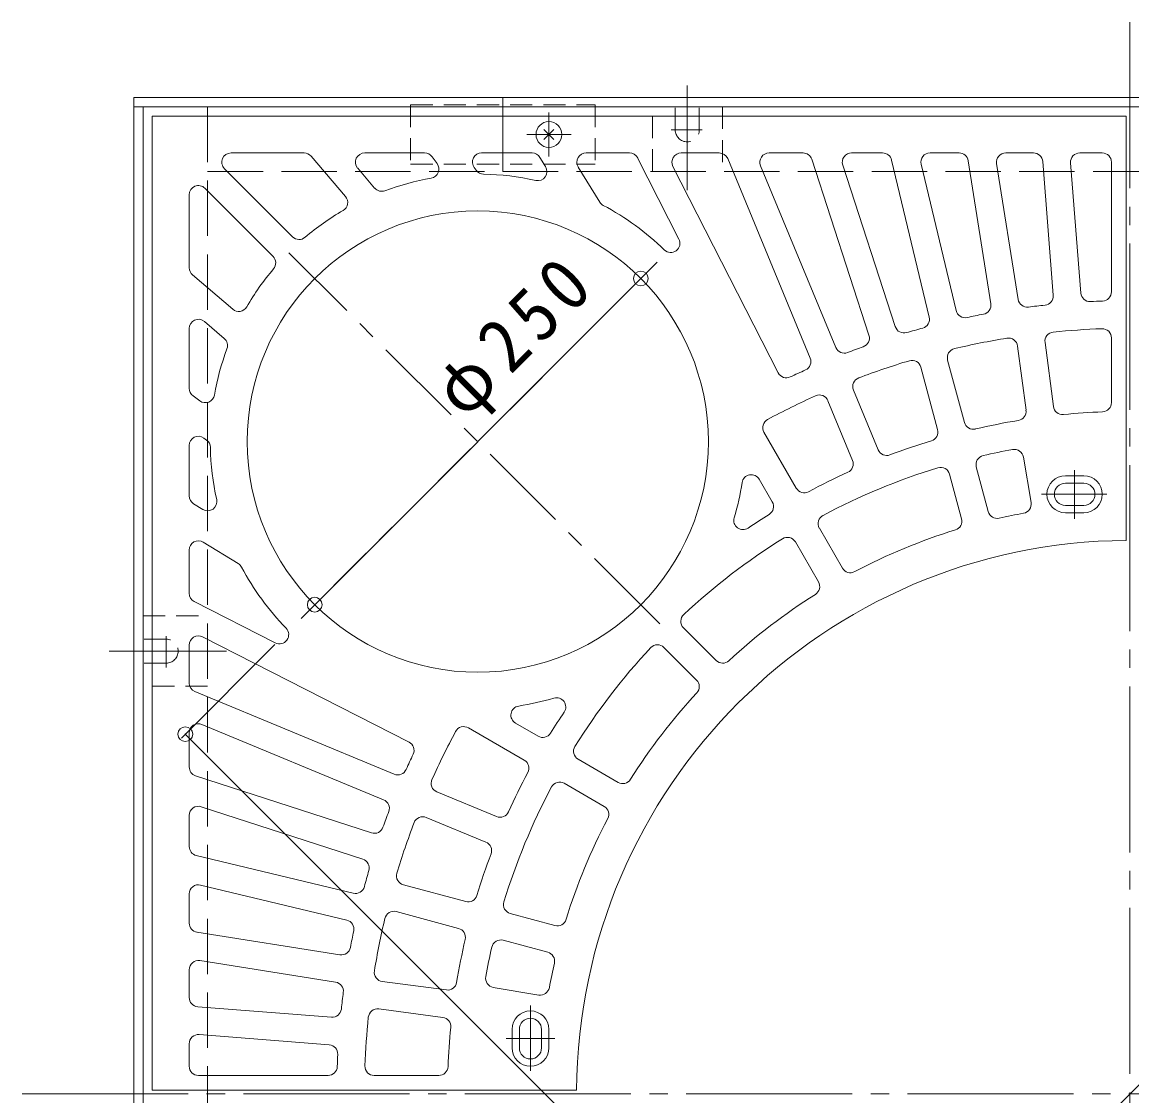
# Model space of a CAD drawing. Units: millimetres at full size, sheet at 1:10; details may follow other scales. Extents: x -1696 to 1753, y -1369 to 1129.
# Drawn here: x -1642 to -1040, y 547 to 1129 of the extents above; entities that cross this region are included whole.
import ezdxf

# ---------------------------------------------------------------- set-up
doc = ezdxf.new("R2010")
doc.units = ezdxf.units.MM
doc.header["$LTSCALE"] = 10
doc.header["$PDMODE"] = 32
doc.header["$PDSIZE"] = 8
for name, pattern in [('CHAIN1', [8, 5, -1, 1, -1]), ('CHAIN2', [12, 9, -1, 1, -1]), ('DASHED1', [1.8, 1.2, -0.6]), ('DASHED3', [4, 3, -1])]:
    doc.linetypes.add(name, pattern=pattern)
for name, color, linetype, lineweight in [('0-0', 3, 'Continuous', 9), ('0-1', 2, 'Continuous', 9), ('0-4', 6, 'Continuous', 9)]:
    doc.layers.add(name, color=color, linetype=linetype, lineweight=lineweight)
doc.styles.add('ＭＳ ゴシック', font='')
doc.styles.get('ＭＳ ゴシック').set_extended_font_data('MS Gothic')

msp = doc.modelspace()

# ---------------------------------------------------------------- linework, layer by layer
at = {"layer": '0-0'}
for p, q in [((-1571.48, 1078.4), (-1043.48, 1078.4)), ((-1571.48, 550.4), (-1571.48, 1078.4)), ((-1043.48, 1078.4), (-1043.48, 848.39)), ((-1528.81, 1058.4), (-1489.23, 1058.4)), ((-1485.43, 1056.64), (-1466.77, 1034.79)), ((-1456.36, 1058.4), (-1423.84, 1058.4)), ((-1419.79, 1056.34), (-1417.08, 1052.6)), ((-1392.94, 1058.4), (-1365.61, 1058.4)), ((-1361.35, 1056.01), (-1358.28, 1051)), ((-1336.29, 1058.4), (-1312.82, 1058.4)), ((-1308.37, 1055.67), (-1285.98, 1011.73)), ((-1284.77, 1058.4), (-1264.19, 1058.4)), ((-1259.57, 1055.31), (-1214.81, 947.25)), ((-1237.13, 1058.4), (-1218.71, 1058.4)), ((-1213.96, 1054.94), (-1182.98, 959.62)), ((-1192.43, 1058.4), (-1175.58, 1058.4)), ((-1170.72, 1054.56), (-1150.28, 969.45)), ((-1149.87, 1058.4), (-1134.13, 1058.4)), ((-1129.19, 1054.18), (-1116.91, 976.69)), ((-1108.81, 1058.4), (-1093.77, 1058.4)), ((-1088.78, 1053.79), (-1083.08, 981.29)), ((-1073.68, 1053), (-1068.12, 982.46)), ((-1068.69, 1058.4), (-1056.49, 1058.4)), ((-1051.49, 1053.4), (-1051.49, 983.14)), ((-1532.34, 1049.86), (-1495.43, 1012.95)), ((-1460.16, 1050.15), (-1450.95, 1039.36)), ((-1396.98, 1050.46), (-1395.91, 1048.98)), ((-1340.55, 1050.78), (-1328.92, 1031.8)), ((-1289.22, 1051.13), (-1232.21, 939.23)), ((-1241.75, 1051.48), (-1200.95, 952.99)), ((-1197.18, 1051.85), (-1168.72, 964.25)), ((-1154.73, 1052.23), (-1135.7, 972.95)), ((-1113.75, 1052.61), (-1102.1, 979.04)), ((-1551.48, 1035.72), (-1551.48, 996.15)), ((-1542.95, 1039.25), (-1506.04, 1002.34)), ((-1549.73, 992.34), (-1527.88, 973.68)), ((-1551.48, 963.27), (-1551.48, 930.75)), ((-1543.24, 967.07), (-1532.45, 957.86)), ((-1051.49, 958.12), (-1051.49, 923.1)), ((-1102.41, 953.72), (-1097.84, 919)), ((-1087.54, 955.68), (-1082.97, 920.96)), ((-1140.31, 946.18), (-1131.24, 912.36)), ((-1154.8, 942.3), (-1145.73, 908.48)), ((-1549.42, 926.71), (-1545.69, 923.99)), ((-1191.38, 929.88), (-1177.98, 897.53)), ((-1205.24, 924.14), (-1191.84, 891.79)), ((-1543.55, 903.89), (-1542.07, 902.82)), ((-1239.89, 907.05), (-1222.39, 876.73)), ((-1551.48, 899.85), (-1551.48, 872.52)), ((-1099.25, 893.56), (-1095.12, 868.9)), ((-1139.26, 884.31), (-1132.78, 860.15)), ((-1124.77, 888.2), (-1118.29, 864.03)), ((-1242.47, 881.52), (-1235.38, 869.23)), ((-1076.48, 883.4), (-1066.49, 883.4)), ((-1076.48, 879.4), (-1066.49, 879.4)), ((-1549.1, 868.26), (-1544.09, 865.19)), ((-1076.48, 867.4), (-1066.49, 867.4)), ((-1076.48, 863.4), (-1066.49, 863.4)), ((-1209.88, 855.06), (-1197.37, 833.4)), ((-1551.48, 843.2), (-1551.48, 819.74)), ((-1543.87, 847.46), (-1524.89, 835.83)), ((-1222.87, 847.56), (-1210.36, 825.9)), ((-1548.75, 815.28), (-1504.82, 792.89)), ((-1283.51, 801.03), (-1265.82, 783.34)), ((-1544.22, 796.13), (-1432.32, 739.12)), ((-1551.48, 791.68), (-1551.48, 771.1)), ((-1294.12, 790.42), (-1276.43, 772.73)), ((-1548.4, 766.48), (-1440.34, 721.72)), ((-1544.57, 748.66), (-1446.08, 707.87)), ((-1400.14, 746.81), (-1369.81, 729.3)), ((-1374.61, 749.38), (-1362.32, 742.29)), ((-1551.48, 744.04), (-1551.48, 725.62)), ((-1340.65, 729.78), (-1318.98, 717.27)), ((-1548.03, 720.87), (-1452.71, 689.9)), ((-1348.15, 716.79), (-1326.49, 704.28)), ((-1417.23, 712.15), (-1384.88, 698.75)), ((-1544.94, 704.09), (-1457.34, 675.63)), ((-1551.48, 699.34), (-1551.48, 682.49)), ((-1422.97, 698.29), (-1390.62, 684.89)), ((-1547.65, 677.63), (-1462.54, 657.2)), ((-1435.39, 661.71), (-1401.57, 652.64)), ((-1551.48, 656.78), (-1551.48, 641.04)), ((-1545.32, 661.64), (-1466.04, 642.61)), ((-1439.27, 647.22), (-1405.45, 638.15)), ((-1377.4, 646.17), (-1353.24, 639.69)), ((-1547.27, 636.1), (-1469.78, 623.82)), ((-1381.28, 631.68), (-1357.12, 625.21)), ((-1545.7, 620.66), (-1472.13, 609.01)), ((-1551.48, 615.72), (-1551.48, 600.68)), ((-1446.81, 609.32), (-1412.09, 604.75)), ((-1386.65, 606.16), (-1361.99, 602.03)), ((-1546.88, 595.69), (-1474.38, 589.99)), ((-1448.77, 594.45), (-1414.05, 589.88)), ((-1546.09, 580.59), (-1475.55, 575.03)), ((-1376.48, 583.4), (-1376.48, 573.4)), ((-1372.48, 583.4), (-1372.48, 573.4)), ((-1360.49, 583.4), (-1360.49, 573.4)), ((-1356.48, 583.4), (-1356.48, 573.4)), ((-1551.48, 575.6), (-1551.48, 563.4)), ((-1546.48, 558.4), (-1476.23, 558.4)), ((-1451.21, 558.4), (-1416.18, 558.4)), ((-1571.48, 550.4), (-1341.48, 550.4))]:
    msp.add_line(p, q, dxfattribs=at)
at = {"layer": '0-0', "linetype": 'CHAIN1'}
for p, q in [((-1296.34, 803.25), (-1497.44, 1004.35)), ((-1490.88, 806.11), (-1297.81, 999.18)), ((-1071.48, 886.49), (-1071.48, 860.13)), ((-1089.35, 873.4), (-1054.02, 873.4)), ((-1366.48, 596.27), (-1366.48, 560.93)), ((-1379.58, 578.4), (-1353.22, 578.4))]:
    msp.add_line(p, q, dxfattribs=at)
at = {"layer": '0-0'}
msp.add_circle((-1395.04, 901.95), 125, dxfattribs=at)
for centre, radius, start, end in [((-1528.81, 1053.4), 5, 90, 224.99799), ((-1489.23, 1053.4), 5, 40.50092, 90), ((-1456.36, 1053.4), 5, 90, 220.50092), ((-1423.84, 1053.4), 5, 35.99837, 90), ((-1392.94, 1053.4), 5, 90, 216.00003), ((-1365.61, 1053.4), 5, 31.50075, 90), ((-1336.29, 1053.4), 5, 90, 211.49834), ((-1312.82, 1053.4), 5, 27.00052, 90), ((-1284.77, 1053.4), 5, 90, 206.99922), ((-1264.19, 1053.4), 5, 22.50041, 90), ((-1237.13, 1053.4), 5, 90, 202.50041), ((-1218.71, 1053.4), 5, 18.00044, 90), ((-1192.43, 1053.4), 5, 90, 198.00044), ((-1175.58, 1053.4), 5, 13.50125, 90), ((-1149.87, 1053.4), 5, 90, 193.50125), ((-1134.13, 1053.4), 5, 8.9989, 90), ((-1108.81, 1053.4), 5, 90, 188.99934), ((-1093.77, 1053.4), 5, 4.50125, 90), ((-1068.69, 1053.4), 5, 90, 184.49843), ((-1056.49, 1053.4), 5, 0, 90), ((-1421.13, 1049.66), 5, 280.01489, 36.00003), ((-1391.86, 1051.92), 5, 216.00003, 268.7877), ((-1395.04, 901.95), 145, 77.48727, 88.78676), ((-1362.54, 1048.39), 5, 257.48689, 31.49982), ((-1546.48, 1035.72), 5, 45.00201, 180), ((-1395.04, 901.95), 145, 100.01631, 110.32654), ((-1470.57, 1031.54), 5, 300.23538, 40.50092), ((-1447.14, 1042.61), 5, 220.50092, 290.32678), ((-1324.65, 1034.41), 5, 211.50075, 242.01669), ((-1395.04, 901.95), 145, 45.78677, 62.0164), ((-1395.04, 901.95), 145, 120.23523, 130.21986), ((-1491.9, 1016.49), 5, 224.99799, 310.21886), ((-1290.44, 1009.46), 5, 225.78691, 27.00052), ((-1509.57, 998.81), 5, 319.78114, 45.00201), ((-1546.48, 996.15), 5, 180, 229.49908), ((-1395.04, 901.95), 145, 139.78014, 149.76477), ((-1088.06, 980.9), 5, 276.14645, 4.50125), ((-1063.14, 982.86), 5, 184.49864, 272.85419), ((-1056.49, 983.14), 5, 271.97621, 0), ((-1524.63, 977.48), 5, 229.49908, 329.76462), ((-1121.85, 975.91), 5, 280.64738, 8.9989), ((-1097.16, 979.82), 5, 188.99934, 277.35283), ((-1041.48, 548.4), 430, 96.14668, 97.35335), ((-1041.48, 548.4), 430, 91.97612, 92.85338), ((-1155.15, 968.28), 5, 285.14757, 13.50125), ((-1130.84, 974.12), 5, 193.50125, 281.85387), ((-1041.48, 548.4), 430, 100.64665, 101.85333), ((-1546.48, 963.27), 5, 49.49908, 180), ((-1163.96, 965.8), 5, 198.00044, 286.35446), ((-1041.48, 548.4), 430, 105.14662, 106.35332), ((-1041.48, 548.4), 415, 92.09665, 95.75291), ((-1056.49, 958.12), 5, 0, 92.09546), ((-1535.7, 954.06), 5, 339.67322, 49.49908), ((-1187.74, 958.07), 5, 289.64694, 18.00044), ((-1041.48, 548.4), 415, 99.2471, 103.25291), ((-1107.37, 953.07), 5, 7.49896, 99.2467), ((-1082.58, 956.33), 5, 95.75269, 187.49896), ((-1395.04, 901.95), 145, 159.67346, 169.98369), ((-1196.33, 954.9), 5, 202.50151, 290.85408), ((-1041.48, 548.4), 430, 109.64664, 110.85335), ((-1135.48, 947.48), 5, 103.25336, 195.0009), ((-1219.43, 945.33), 5, 294.14581, 22.50041), ((-1041.48, 548.4), 415, 106.7471, 110.75291), ((-1159.63, 941.01), 5, 14.99792, 106.74567), ((-1227.75, 941.5), 5, 207.00052, 295.35252), ((-1041.48, 548.4), 430, 114.14667, 115.35333), ((-1186.76, 931.8), 5, 110.75232, 202.49986), ((-1546.48, 930.75), 5, 180, 234.00163), ((-1542.75, 928.04), 5, 233.99997, 349.98511), ((-1041.48, 548.4), 415, 114.2471, 118.25291), ((-1209.86, 922.23), 5, 22.49986, 114.2476), ((-1078.01, 921.61), 5, 187.4986, 275.58998), ((-1056.49, 923.1), 5, 272.29152, 0), ((-1102.8, 918.35), 5, 279.41052, 7.49896), ((-1041.48, 548.4), 370, 92.29247, 95.58977), ((-1235.56, 909.55), 5, 118.25426, 210.0018), ((-1150.56, 907.18), 5, 286.90948, 14.99792), ((-1126.41, 913.65), 5, 195.00017, 283.09016), ((-1041.48, 548.4), 370, 99.41019, 103.08974), ((-1546.48, 899.85), 5, 53.99997, 180), ((-1545, 898.77), 5, 1.2123, 53.99997), ((-1041.48, 548.4), 370, 106.91017, 110.58972), ((-1395.04, 901.95), 145, 181.21324, 192.51273), ((-1173.36, 899.44), 5, 202.49913, 290.58913), ((-1041.48, 548.4), 355, 100.31853, 102.95332), ((-1104.18, 892.74), 5, 9.49966, 100.31779), ((-1196.46, 889.88), 5, 294.41142, 22.49986), ((-1119.94, 889.49), 5, 102.95312, 195.0009), ((-1041.48, 548.4), 370, 114.41017, 118.08972), ((-1041.48, 548.4), 355, 107.04672, 117.95326), ((-1144.09, 883.02), 5, 15.0009, 107.047), ((-1395.04, 901.95), 145, 343.45868, 351.20586), ((-1246.8, 879.02), 5, 29.99876, 171.20506), ((-1076.48, 873.4), 10, 90, 270), ((-1076.48, 873.4), 6, 90, 270), ((-1066.49, 873.4), 10, 270, 90), ((-1066.49, 873.4), 6, 270, 90), ((-1546.48, 872.52), 5, 180, 238.49925), ((-1218.05, 879.23), 5, 210.00107, 298.09106), ((-1541.48, 869.45), 5, 238.50018, 12.51311), ((-1239.71, 866.73), 5, 301.91093, 29.99937), ((-1100.05, 868.08), 5, 280.38127, 9.49966), ((-1251.25, 859.24), 5, 163.45955, 304.01053), ((-1041.48, 548.4), 370, 121.91017, 124.01178), ((-1205.55, 857.56), 5, 117.95409, 209.99876), ((-1113.46, 865.33), 5, 195.0009, 282.79546), ((-1041.48, 548.4), 320, 100.38153, 102.79579), ((-1137.61, 858.85), 5, 287.205, 15.0009), ((-1546.48, 843.2), 5, 58.50166, 180), ((-1041.48, 548.4), 300, 90.38197, 179.61803), ((-1041.48, 548.4), 355, 122.04671, 132.95325), ((-1227.2, 845.06), 5, 30.0018, 122.0479), ((-1041.48, 548.4), 320, 107.20424, 117.79572), ((-1527.5, 831.57), 5, 27.98331, 58.49925), ((-1395.04, 901.95), 145, 207.9836, 224.21323), ((-1193.04, 835.9), 5, 209.99876, 297.79529), ((-1214.69, 823.4), 5, 302.2059, 30.0018), ((-1546.48, 819.74), 5, 180, 242.99948), ((-1041.48, 548.4), 320, 122.20424, 132.79572), ((-1279.98, 804.56), 5, 132.95499, 224.99966), ((-1502.55, 797.35), 5, 242.99948, 44.21309), ((-1546.48, 791.68), 5, 63.00078, 180), ((-1041.48, 548.4), 355, 137.04674, 147.95328), ((-1297.65, 786.89), 5, 45.00124, 137.04591), ((-1262.29, 786.87), 5, 224.99966, 312.79619), ((-1546.48, 771.1), 5, 180, 247.49959), ((-1279.96, 769.2), 5, 317.20471, 45.00124), ((-1041.48, 548.4), 320, 137.20428, 147.79576), ((-1372.11, 753.71), 5, 98.79494, 240.00124), ((-1395.04, 901.95), 145, 278.79414, 286.54132), ((-1352.33, 758.16), 5, 325.98947, 106.54045), ((-1041.49, 548.4), 370, 145.98822, 148.08983), ((-1546.48, 744.04), 5, 67.49959, 180), ((-1402.64, 742.48), 5, 59.9991, 151.74664), ((-1041.49, 548.4), 415, 151.74709, 155.7529), ((-1359.82, 746.62), 5, 240.00063, 328.08907), ((-1434.59, 734.66), 5, 334.64748, 62.99948), ((-1338.15, 734.11), 5, 147.953, 239.9991), ((-1041.48, 548.4), 430, 154.64667, 155.85333), ((-1372.32, 724.97), 5, 331.90984, 59.99983), ((-1546.48, 725.62), 5, 180, 251.99956), ((-1438.42, 726.34), 5, 247.49959, 335.85419), ((-1041.49, 548.4), 370, 151.91026, 155.58981), ((-1415.32, 716.77), 5, 155.7533, 247.50104), ((-1350.65, 712.46), 5, 60.00124, 152.04591), ((-1316.48, 721.6), 5, 239.9991, 327.795), ((-1041.48, 548.4), 355, 152.04674, 162.95328), ((-1546.48, 699.34), 5, 71.99956, 180), ((-1447.99, 703.25), 5, 339.14592, 67.49849), ((-1328.99, 699.95), 5, 332.20471, 60.00124), ((-1041.48, 548.4), 430, 159.14665, 160.35336), ((-1424.88, 693.67), 5, 67.4991, 159.24664), ((-1382.96, 703.37), 5, 247.50104, 335.58948), ((-1451.16, 694.65), 5, 251.99956, 340.35306), ((-1041.49, 548.4), 415, 159.24709, 163.2529), ((-1041.48, 548.4), 320, 152.20428, 162.79576), ((-1546.48, 682.49), 5, 180, 256.49875), ((-1392.53, 680.27), 5, 339.40984, 67.49983), ((-1458.89, 670.87), 5, 343.64554, 71.99956), ((-1041.49, 548.4), 370, 159.41026, 163.08981), ((-1041.48, 548.4), 430, 163.64668, 164.85338), ((-1434.1, 666.54), 5, 163.2533, 255.00104), ((-1546.48, 656.78), 5, 76.49875, 180), ((-1461.37, 662.06), 5, 256.49875, 344.85243), ((-1400.27, 657.47), 5, 255.00104, 343.08948), ((-1376.11, 651), 5, 162.953, 254.9991), ((-1440.57, 642.39), 5, 74.9991, 166.74664), ((-1546.48, 641.04), 5, 180, 261.0011), ((-1467.21, 637.75), 5, 348.14613, 76.49875), ((-1041.48, 548.4), 415, 166.74709, 170.7529), ((-1406.74, 633.32), 5, 346.90984, 74.99983), ((-1351.94, 644.52), 5, 254.9991, 342.795), ((-1041.48, 548.4), 430, 168.14667, 169.35335), ((-1041.48, 548.4), 370, 166.91026, 170.58981), ((-1382.58, 626.85), 5, 74.9991, 167.04688), ((-1469, 628.76), 5, 261.0011, 349.35262), ((-1041.48, 548.4), 355, 167.04668, 169.68147), ((-1546.48, 615.72), 5, 81.00066, 180), ((-1358.41, 620.38), 5, 347.20454, 74.9991), ((-1446.16, 614.28), 5, 170.7533, 262.50104), ((-1041.48, 548.4), 320, 167.20421, 169.61847), ((-1472.91, 604.07), 5, 352.64717, 81.00066), ((-1411.44, 609.71), 5, 262.50104, 350.58948), ((-1385.82, 611.09), 5, 169.68221, 260.50034), ((-1041.48, 548.4), 430, 172.64665, 173.85332), ((-1361.17, 606.96), 5, 260.50034, 349.61873), ((-1546.48, 600.68), 5, 180, 265.49875), ((-1473.98, 594.97), 5, 265.49875, 353.85355), ((-1041.48, 548.4), 415, 174.24709, 177.90335), ((-1449.42, 589.49), 5, 82.50104, 174.24731), ((-1414.7, 584.92), 5, 354.41002, 82.5014), ((-1366.48, 583.4), 10, 0, 180), ((-1041.48, 548.4), 370, 174.41023, 177.70753), ((-1366.48, 583.4), 6, 0, 180), ((-1546.48, 575.6), 5, 85.50157, 180), ((-1475.95, 570.05), 5, 357.14581, 85.50136), ((-1366.48, 573.4), 10, 180, 0), ((-1366.48, 573.4), 6, 180, 0), ((-1041.48, 548.4), 430, 177.14662, 178.02388), ((-1546.48, 563.4), 5, 180, 270), ((-1476.23, 563.4), 5, 270, 358.02379), ((-1451.21, 563.4), 5, 177.90454, 270), ((-1416.18, 563.4), 5, 270, 357.70848)]:
    msp.add_arc(centre, radius, start, end, dxfattribs=at)
at = {"layer": '0-1', "linetype": 'CHAIN2'}
for p, q in [((-1041.48, 1129.26), (-1041.48, -42.7)), ((-1281.48, 1095.01), (-1281.48, 1038.18)), ((-1290.29, 1070.9), (-1273.33, 1070.9)), ((-1563.98, 779.59), (-1563.98, 796.55)), ((-1594.89, 788.4), (-1531.26, 788.4)), ((-1642.03, 548.4), (-442.78, 548.4))]:
    msp.add_line(p, q, dxfattribs=at)
at = {"layer": '0-1'}
for p, q in [((-1581.48, 1088.4), (-501.48, 1088.4)), ((-1581.48, 1083.4), (-501.48, 1083.4)), ((-1576.48, 13.4), (-1576.48, 1083.4)), ((-1381.48, 1088.4), (-1381.48, 1048.4)), ((-1359.2, 1065.68), (-1353.77, 1071.11)), ((-1353.77, 1065.68), (-1359.2, 1071.11))]:
    msp.add_line(p, q, dxfattribs=at)
at = {"layer": '0-1', "linetype": 'DASHED3'}
for p, q in [((-1541.48, 13.4), (-1541.48, 1083.4)), ((-1541.48, 1048.4), (-541.48, 1048.4))]:
    msp.add_line(p, q, dxfattribs=at)
at = {"layer": '0-1', "linetype": 'DASHED1'}
for p, q in [((-1431.48, 1084.4), (-1331.48, 1084.4)), ((-1331.48, 1084.4), (-1331.48, 1052.4)), ((-1287.98, 1070.9), (-1287.98, 1083.4)), ((-1274.98, 1070.9), (-1274.98, 1083.4)), ((-1262.41, 1083.4), (-1262.41, 1048.4)), ((-1576.48, 807.47), (-1541.48, 807.47)), ((-1576.48, 769.47), (-1576.48, 807.47)), ((-1563.98, 794.9), (-1576.48, 794.9)), ((-1563.98, 781.9), (-1576.48, 781.9)), ((-1541.48, 769.47), (-1576.48, 769.47))]:
    msp.add_line(p, q, dxfattribs=at)
at = {"layer": '0-1', "linetype": 'CHAIN1'}
for p, q in [((-1356.48, 1056.4), (-1356.48, 1080.4)), ((-1368.48, 1068.4), (-1344.48, 1068.4))]:
    msp.add_line(p, q, dxfattribs=at)
at = {"layer": '0-1'}
msp.add_lwpolyline([(-501.48, 8.4), (-1581.48, 8.4), (-1581.48, 1088.4)], dxfattribs=at)
at = {"layer": '0-1', "linetype": 'DASHED1'}
for points in [[(-1431.48, 1084.4), (-1431.48, 1052.4), (-1331.48, 1052.4)], [(-1300.41, 1048.4), (-1300.41, 1083.4), (-1262.41, 1083.4)]]:
    msp.add_lwpolyline(points, dxfattribs=at)
at = {"layer": '0-1'}
msp.add_circle((-1356.48, 1068.4), 7, dxfattribs=at)
at = {"layer": '0-1', "linetype": 'DASHED1'}
for centre, start, end in [((-1281.48, 1070.9), 180, 0), ((-1563.98, 788.4), 270, 90)]:
    msp.add_arc(centre, 6.5, start, end, dxfattribs=at)
at = {"layer": '0-4', "color": 7}
for p, q in [((-1306.65, 990.34), (-1483.43, 813.56)), ((-1555.71, 741.28), (-1505.02, 791.97)), ((-1253.62, 336.26), (-829.35, 760.53)), ((-1553.59, 743.4), (-846.48, 36.29))]:
    msp.add_line(p, q, dxfattribs=at)
at = {"layer": '0-4', "color": 3}
msp.add_arc((-1527.5, 831.57), 5, 27.98331, 58.49925, dxfattribs=at)
at = {"layer": '0-4', "color": 7}
for p in [(-1306.65, 990.34), (-1483.43, 813.56), (-1553.59, 743.4)]:
    msp.add_point(p, dxfattribs=at)

# ---------------------------------------------------------------- texts
at = {"layer": '0-4', "color": 2, "insert": (-1396.4, 907.53), "char_height": 29.33, "attachment_point": 7, "rotation": 45, "style": 'ＭＳ ゴシック'}
msp.add_mtext('\\T1.21;\\W0.95;φ250', dxfattribs=at)

doc.saveas('drawing.dxf')
